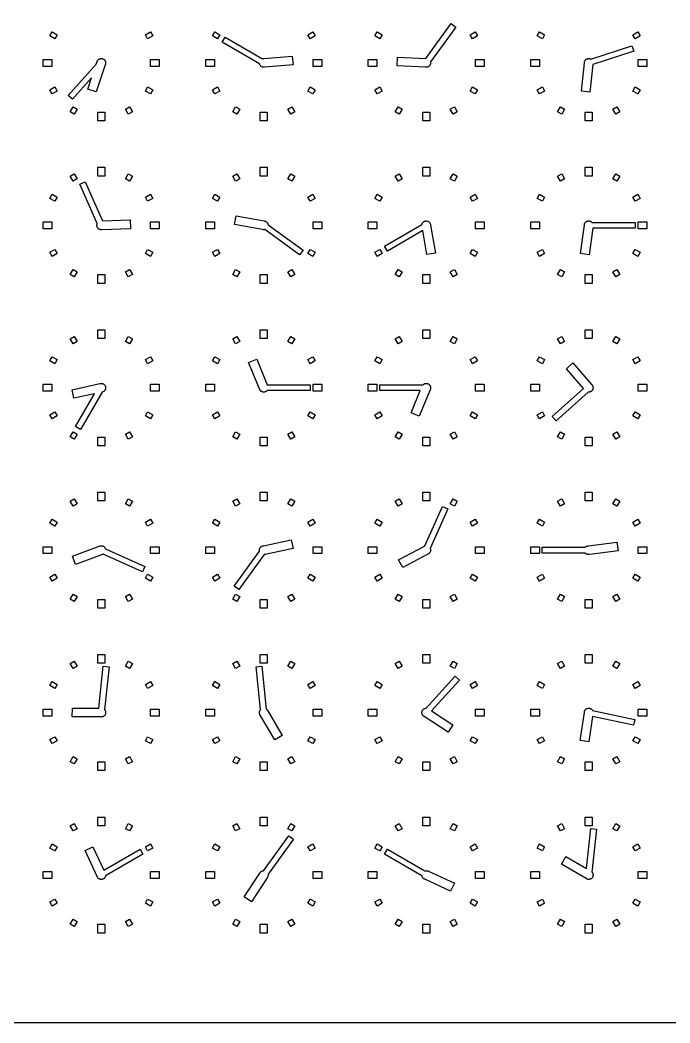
# Model space of a CAD drawing. Header units: millimetres. Extents: x -8 to 856, y -8 to 688.
# Drawn here: x 536 to 648, y -7.5 to 165.4 of the extents above; entities that cross this region are included whole.
import ezdxf

# ---------------------------------------------------------------- set-up
doc = ezdxf.new("R2010")
doc.units = ezdxf.units.MM

msp = doc.modelspace()

# ---------------------------------------------------------------- linework, layer by layer
for points in [[(-7.5, -7.5), (-7.5, 687.5), (855.5, 687.5), (855.5, -7.5)], [(606.7, 157.71), (606.67, 157.64), (606.63, 157.58), (606.58, 157.52), (606.53, 157.47), (606.48, 157.42), (606.42, 157.37), (606.36, 157.33), (606.29, 157.3), (606.22, 157.28), (606.15, 157.26), (606.07, 157.25), (606, 157.25), (605.93, 157.25), (605.88, 157.26), (600.97, 157.51), (601.05, 159.01), (605.93, 158.75), (610.3, 164.77), (611.11, 164.18), (606.74, 158.16), (606.74, 158.15), (606.75, 158.07), (606.75, 158), (606.75, 157.93), (606.74, 157.85), (606.72, 157.78), (606.7, 157.71)], [(542.41, 162.85), (542.01, 162.15), (541.14, 162.65), (541.54, 163.35), (542.41, 162.85)], [(557.99, 162.15), (557.59, 162.85), (558.46, 163.35), (558.86, 162.65), (557.99, 162.15)], [(570.41, 162.85), (570.01, 162.15), (569.14, 162.65), (569.54, 163.35), (570.41, 162.85)], [(585.99, 162.15), (585.59, 162.85), (586.46, 163.35), (586.86, 162.65), (585.99, 162.15)], [(598.41, 162.85), (598.01, 162.15), (597.14, 162.65), (597.54, 163.35), (598.41, 162.85)], [(613.99, 162.15), (613.59, 162.85), (614.46, 163.35), (614.86, 162.65), (613.99, 162.15)], [(626.41, 162.85), (626.01, 162.15), (625.14, 162.65), (625.54, 163.35), (626.41, 162.85)], [(641.99, 162.15), (641.59, 162.85), (642.46, 163.35), (642.86, 162.65), (641.99, 162.15)], [(578.15, 157.26), (578.07, 157.25), (578, 157.25), (577.93, 157.25), (577.85, 157.26), (577.78, 157.28), (577.71, 157.3), (577.64, 157.33), (577.58, 157.37), (577.52, 157.42), (577.47, 157.47), (577.42, 157.52), (577.37, 157.58), (577.33, 157.64), (577.3, 157.71), (577.28, 157.78), (577.26, 157.85), (570.82, 161.57), (571.32, 162.43), (577.76, 158.72), (577.78, 158.72), (577.85, 158.74), (577.93, 158.75), (578, 158.75), (578.02, 158.75), (582.92, 159.18), (583.05, 157.69), (578.15, 157.26), (578.15, 157.26)], [(633.25, 157.99), (633.25, 158), (633.25, 158.07), (633.26, 158.15), (633.28, 158.22), (633.3, 158.29), (633.33, 158.36), (633.37, 158.42), (633.42, 158.48), (633.47, 158.53), (633.52, 158.58), (633.58, 158.63), (633.64, 158.67), (633.71, 158.7), (633.78, 158.72), (633.85, 158.74), (633.93, 158.75), (634, 158.75), (634.07, 158.75), (634.15, 158.74), (634.22, 158.72), (634.29, 158.7), (634.36, 158.67), (634.38, 158.65), (641.45, 160.95), (641.76, 160), (634.72, 157.71), (634.22, 152.95), (632.73, 153.11), (633.25, 157.99)], [(541.5, 158.6), (541.5, 157.4), (540, 157.4), (540, 158.6), (541.5, 158.6)], [(549.14, 157.79), (549.26, 158.16), (549.28, 158.22), (549.3, 158.29), (549.33, 158.36), (549.37, 158.42), (549.42, 158.48), (549.47, 158.53), (549.52, 158.58), (549.58, 158.63), (549.64, 158.67), (549.71, 158.7), (549.78, 158.72), (549.85, 158.74), (549.93, 158.75), (550, 158.75), (550.07, 158.75), (550.15, 158.74), (550.22, 158.72), (550.29, 158.7), (550.36, 158.67), (550.42, 158.63), (550.48, 158.58), (550.53, 158.53), (550.58, 158.48), (550.63, 158.42), (550.67, 158.36), (550.7, 158.29), (550.72, 158.22), (550.74, 158.15), (550.75, 158.07), (550.75, 158), (550.75, 157.93), (550.74, 157.85), (550.72, 157.78), (550.7, 157.71), (550.69, 157.69), (549.12, 153.02), (547.7, 153.5), (548.34, 155.41), (545.02, 151.72), (544.28, 152.39), (549.14, 157.79)], [(558.5, 157.4), (558.5, 158.6), (560, 158.6), (560, 157.4), (558.5, 157.4)], [(569.5, 158.6), (569.5, 157.4), (568, 157.4), (568, 158.6), (569.5, 158.6)], [(586.5, 157.4), (586.5, 158.6), (588, 158.6), (588, 157.4), (586.5, 157.4)], [(597.5, 158.6), (597.5, 157.4), (596, 157.4), (596, 158.6), (597.5, 158.6)], [(614.5, 157.4), (614.5, 158.6), (616, 158.6), (616, 157.4), (614.5, 157.4)], [(625.5, 158.6), (625.5, 157.4), (624, 157.4), (624, 158.6), (625.5, 158.6)], [(642.5, 157.4), (642.5, 158.6), (644, 158.6), (644, 157.4), (642.5, 157.4)], [(542.01, 153.85), (542.41, 153.15), (541.54, 152.65), (541.14, 153.35), (542.01, 153.85)], [(557.59, 153.15), (557.99, 153.85), (558.86, 153.35), (558.46, 152.65), (557.59, 153.15)], [(570.01, 153.85), (570.41, 153.15), (569.54, 152.65), (569.14, 153.35), (570.01, 153.85)], [(585.59, 153.15), (585.99, 153.85), (586.86, 153.35), (586.46, 152.65), (585.59, 153.15)], [(598.01, 153.85), (598.41, 153.15), (597.54, 152.65), (597.14, 153.35), (598.01, 153.85)], [(613.59, 153.15), (613.99, 153.85), (614.86, 153.35), (614.46, 152.65), (613.59, 153.15)], [(626.01, 153.85), (626.41, 153.15), (625.54, 152.65), (625.14, 153.35), (626.01, 153.85)], [(641.59, 153.15), (641.99, 153.85), (642.86, 153.35), (642.46, 152.65), (641.59, 153.15)], [(544.65, 149.54), (545.15, 150.41), (545.85, 150.01), (545.35, 149.14), (544.65, 149.54)], [(549.4, 149.5), (550.6, 149.5), (550.6, 148), (549.4, 148), (549.4, 149.5)], [(554.15, 150.01), (554.85, 150.41), (555.35, 149.54), (554.65, 149.14), (554.15, 150.01)], [(572.65, 149.54), (573.15, 150.41), (573.85, 150.01), (573.35, 149.14), (572.65, 149.54)], [(577.4, 149.5), (578.6, 149.5), (578.6, 148), (577.4, 148), (577.4, 149.5)], [(582.15, 150.01), (582.85, 150.41), (583.35, 149.54), (582.65, 149.14), (582.15, 150.01)], [(600.65, 149.54), (601.15, 150.41), (601.85, 150.01), (601.35, 149.14), (600.65, 149.54)], [(605.4, 149.5), (606.6, 149.5), (606.6, 148), (605.4, 148), (605.4, 149.5)], [(610.15, 150.01), (610.85, 150.41), (611.35, 149.54), (610.65, 149.14), (610.15, 150.01)], [(628.65, 149.54), (629.15, 150.41), (629.85, 150.01), (629.35, 149.14), (628.65, 149.54)], [(633.4, 149.5), (634.6, 149.5), (634.6, 148), (633.4, 148), (633.4, 149.5)], [(638.15, 150.01), (638.85, 150.41), (639.35, 149.54), (638.65, 149.14), (638.15, 150.01)], [(545.85, 137.99), (545.15, 137.59), (544.65, 138.46), (545.35, 138.86), (545.85, 137.99)], [(550.6, 138.5), (549.4, 138.5), (549.4, 140), (550.6, 140), (550.6, 138.5)], [(554.85, 137.59), (554.15, 137.99), (554.65, 138.86), (555.35, 138.46), (554.85, 137.59)], [(573.85, 137.99), (573.15, 137.59), (572.65, 138.46), (573.35, 138.86), (573.85, 137.99)], [(578.6, 138.5), (577.4, 138.5), (577.4, 140), (578.6, 140), (578.6, 138.5)], [(582.85, 137.59), (582.15, 137.99), (582.65, 138.86), (583.35, 138.46), (582.85, 137.59)], [(601.85, 137.99), (601.15, 137.59), (600.65, 138.46), (601.35, 138.86), (601.85, 137.99)], [(606.6, 138.5), (605.4, 138.5), (605.4, 140), (606.6, 140), (606.6, 138.5)], [(610.85, 137.59), (610.15, 137.99), (610.65, 138.86), (611.35, 138.46), (610.85, 137.59)], [(629.85, 137.99), (629.15, 137.59), (628.65, 138.46), (629.35, 138.86), (629.85, 137.99)], [(634.6, 138.5), (633.4, 138.5), (633.4, 140), (634.6, 140), (634.6, 138.5)], [(638.85, 137.59), (638.15, 137.99), (638.65, 138.86), (639.35, 138.46), (638.85, 137.59)], [(550.07, 129.25), (550, 129.25), (549.93, 129.25), (549.85, 129.26), (549.78, 129.28), (549.71, 129.3), (549.64, 129.33), (549.58, 129.37), (549.52, 129.42), (549.47, 129.47), (549.42, 129.52), (549.37, 129.58), (549.33, 129.64), (549.3, 129.71), (549.28, 129.78), (549.26, 129.85), (549.25, 129.93), (549.25, 130), (549.25, 130.07), (549.26, 130.15), (549.28, 130.22), (549.3, 130.29), (549.31, 130.31), (546.29, 137.1), (547.2, 137.51), (550.21, 130.76), (554.97, 130.92), (555.02, 129.42), (550.1, 129.25), (550.07, 129.25)], [(542.41, 134.85), (542.01, 134.15), (541.14, 134.65), (541.54, 135.35), (542.41, 134.85)], [(557.99, 134.15), (557.59, 134.85), (558.46, 135.35), (558.86, 134.65), (557.99, 134.15)], [(570.41, 134.85), (570.01, 134.15), (569.14, 134.65), (569.54, 135.35), (570.41, 134.85)], [(585.99, 134.15), (585.59, 134.85), (586.46, 135.35), (586.86, 134.65), (585.99, 134.15)], [(598.41, 134.85), (598.01, 134.15), (597.14, 134.65), (597.54, 135.35), (598.41, 134.85)], [(613.99, 134.15), (613.59, 134.85), (614.46, 135.35), (614.86, 134.65), (613.99, 134.15)], [(626.41, 134.85), (626.01, 134.15), (625.14, 134.65), (625.54, 135.35), (626.41, 134.85)], [(641.99, 134.15), (641.59, 134.85), (642.46, 135.35), (642.86, 134.65), (641.99, 134.15)], [(578.15, 129.26), (578.07, 129.25), (578, 129.25), (577.93, 129.25), (577.85, 129.26), (577.78, 129.28), (577.78, 129.28), (572.95, 130.17), (573.22, 131.65), (578.06, 130.75), (578.07, 130.75), (578.15, 130.74), (578.22, 130.72), (578.29, 130.7), (578.36, 130.67), (578.42, 130.63), (578.48, 130.58), (578.53, 130.53), (578.58, 130.48), (578.63, 130.42), (578.67, 130.36), (578.7, 130.29), (578.72, 130.22), (578.74, 130.15), (578.75, 130.07), (578.75, 130.07), (584.77, 125.7), (584.18, 124.89), (578.16, 129.26), (578.15, 129.26)], [(541.5, 130.6), (541.5, 129.4), (540, 129.4), (540, 130.6), (541.5, 130.6)], [(558.5, 129.4), (558.5, 130.6), (560, 130.6), (560, 129.4), (558.5, 129.4)], [(569.5, 130.6), (569.5, 129.4), (568, 129.4), (568, 130.6), (569.5, 130.6)], [(586.5, 129.4), (586.5, 130.6), (588, 130.6), (588, 129.4), (586.5, 129.4)], [(597.5, 130.6), (597.5, 129.4), (596, 129.4), (596, 130.6), (597.5, 130.6)], [(605.26, 130.15), (605.28, 130.22), (605.3, 130.29), (605.33, 130.36), (605.37, 130.42), (605.42, 130.48), (605.47, 130.53), (605.52, 130.58), (605.58, 130.63), (605.64, 130.67), (605.71, 130.7), (605.78, 130.72), (605.85, 130.74), (605.93, 130.75), (606, 130.75), (606.07, 130.75), (606.15, 130.74), (606.22, 130.72), (606.29, 130.7), (606.36, 130.67), (606.42, 130.63), (606.48, 130.58), (606.53, 130.53), (606.58, 130.48), (606.63, 130.42), (606.67, 130.36), (606.7, 130.29), (606.72, 130.22), (606.74, 130.15), (606.75, 130.07), (606.75, 130.05), (607.61, 125.21), (606.13, 124.95), (605.4, 129.08), (599.32, 125.57), (598.82, 126.43), (605.26, 130.15)], [(614.5, 129.4), (614.5, 130.6), (616, 130.6), (616, 129.4), (614.5, 129.4)], [(625.5, 130.6), (625.5, 129.4), (624, 129.4), (624, 130.6), (625.5, 130.6)], [(633.25, 130.02), (633.25, 130.07), (633.26, 130.15), (633.28, 130.22), (633.3, 130.29), (633.33, 130.36), (633.37, 130.42), (633.42, 130.48), (633.47, 130.53), (633.52, 130.58), (633.58, 130.63), (633.64, 130.67), (633.71, 130.7), (633.78, 130.72), (633.85, 130.74), (633.93, 130.75), (634, 130.75), (634.07, 130.75), (634.15, 130.74), (634.22, 130.72), (634.29, 130.7), (634.36, 130.67), (634.42, 130.63), (634.48, 130.58), (634.53, 130.53), (634.56, 130.5), (642, 130.5), (642, 129.5), (634.69, 129.5), (634.09, 124.94), (632.6, 125.14), (633.25, 130.02)], [(642.5, 129.4), (642.5, 130.6), (644, 130.6), (644, 129.4), (642.5, 129.4)], [(542.01, 125.85), (542.41, 125.15), (541.54, 124.65), (541.14, 125.35), (542.01, 125.85)], [(557.59, 125.15), (557.99, 125.85), (558.86, 125.35), (558.46, 124.65), (557.59, 125.15)], [(570.01, 125.85), (570.41, 125.15), (569.54, 124.65), (569.14, 125.35), (570.01, 125.85)], [(585.59, 125.15), (585.99, 125.85), (586.86, 125.35), (586.46, 124.65), (585.59, 125.15)], [(598.01, 125.85), (598.41, 125.15), (597.54, 124.65), (597.14, 125.35), (598.01, 125.85)], [(613.59, 125.15), (613.99, 125.85), (614.86, 125.35), (614.46, 124.65), (613.59, 125.15)], [(626.01, 125.85), (626.41, 125.15), (625.54, 124.65), (625.14, 125.35), (626.01, 125.85)], [(641.59, 125.15), (641.99, 125.85), (642.86, 125.35), (642.46, 124.65), (641.59, 125.15)], [(544.65, 121.54), (545.15, 122.41), (545.85, 122.01), (545.35, 121.14), (544.65, 121.54)], [(549.4, 121.5), (550.6, 121.5), (550.6, 120), (549.4, 120), (549.4, 121.5)], [(554.15, 122.01), (554.85, 122.41), (555.35, 121.54), (554.65, 121.14), (554.15, 122.01)], [(572.65, 121.54), (573.15, 122.41), (573.85, 122.01), (573.35, 121.14), (572.65, 121.54)], [(577.4, 121.5), (578.6, 121.5), (578.6, 120), (577.4, 120), (577.4, 121.5)], [(582.15, 122.01), (582.85, 122.41), (583.35, 121.54), (582.65, 121.14), (582.15, 122.01)], [(600.65, 121.54), (601.15, 122.41), (601.85, 122.01), (601.35, 121.14), (600.65, 121.54)], [(605.4, 121.5), (606.6, 121.5), (606.6, 120), (605.4, 120), (605.4, 121.5)], [(610.15, 122.01), (610.85, 122.41), (611.35, 121.54), (610.65, 121.14), (610.15, 122.01)], [(628.65, 121.54), (629.15, 122.41), (629.85, 122.01), (629.35, 121.14), (628.65, 121.54)], [(633.4, 121.5), (634.6, 121.5), (634.6, 120), (633.4, 120), (633.4, 121.5)], [(638.15, 122.01), (638.85, 122.41), (639.35, 121.54), (638.65, 121.14), (638.15, 122.01)], [(545.85, 109.99), (545.15, 109.59), (544.65, 110.46), (545.35, 110.86), (545.85, 109.99)], [(550.6, 110.5), (549.4, 110.5), (549.4, 112), (550.6, 112), (550.6, 110.5)], [(554.85, 109.59), (554.15, 109.99), (554.65, 110.86), (555.35, 110.46), (554.85, 109.59)], [(573.85, 109.99), (573.15, 109.59), (572.65, 110.46), (573.35, 110.86), (573.85, 109.99)], [(578.6, 110.5), (577.4, 110.5), (577.4, 112), (578.6, 112), (578.6, 110.5)], [(582.85, 109.59), (582.15, 109.99), (582.65, 110.86), (583.35, 110.46), (582.85, 109.59)], [(601.85, 109.99), (601.15, 109.59), (600.65, 110.46), (601.35, 110.86), (601.85, 109.99)], [(606.6, 110.5), (605.4, 110.5), (605.4, 112), (606.6, 112), (606.6, 110.5)], [(610.85, 109.59), (610.15, 109.99), (610.65, 110.86), (611.35, 110.46), (610.85, 109.59)], [(629.85, 109.99), (629.15, 109.59), (628.65, 110.46), (629.35, 110.86), (629.85, 109.99)], [(634.6, 110.5), (633.4, 110.5), (633.4, 112), (634.6, 112), (634.6, 110.5)], [(638.85, 109.59), (638.15, 109.99), (638.65, 110.86), (639.35, 110.46), (638.85, 109.59)], [(542.41, 106.85), (542.01, 106.15), (541.14, 106.65), (541.54, 107.35), (542.41, 106.85)], [(557.99, 106.15), (557.59, 106.85), (558.46, 107.35), (558.86, 106.65), (557.99, 106.15)], [(570.41, 106.85), (570.01, 106.15), (569.14, 106.65), (569.54, 107.35), (570.41, 106.85)], [(585.99, 106.15), (585.59, 106.85), (586.46, 107.35), (586.86, 106.65), (585.99, 106.15)], [(598.41, 106.85), (598.01, 106.15), (597.14, 106.65), (597.54, 107.35), (598.41, 106.85)], [(613.99, 106.15), (613.59, 106.85), (614.46, 107.35), (614.86, 106.65), (613.99, 106.15)], [(626.41, 106.85), (626.01, 106.15), (625.14, 106.65), (625.54, 107.35), (626.41, 106.85)], [(641.99, 106.15), (641.59, 106.85), (642.46, 107.35), (642.86, 106.65), (641.99, 106.15)], [(578.53, 101.47), (578.48, 101.42), (578.42, 101.37), (578.36, 101.33), (578.29, 101.3), (578.22, 101.28), (578.15, 101.26), (578.07, 101.25), (578, 101.25), (577.93, 101.25), (577.85, 101.26), (577.78, 101.28), (577.71, 101.3), (577.64, 101.33), (577.58, 101.37), (577.52, 101.42), (577.47, 101.47), (577.42, 101.52), (577.37, 101.58), (577.33, 101.64), (577.3, 101.71), (577.28, 101.78), (577.28, 101.79), (575.39, 106.33), (576.78, 106.91), (578.6, 102.5), (586, 102.5), (586, 101.5), (578.56, 101.5), (578.53, 101.47)], [(633.11, 101.88), (630.15, 105.28), (631.29, 106.27), (634.51, 102.55), (634.53, 102.53), (634.58, 102.48), (634.63, 102.42), (634.67, 102.36), (634.7, 102.29), (634.72, 102.22), (634.74, 102.15), (634.75, 102.07), (634.75, 102), (634.75, 101.93), (634.74, 101.85), (634.72, 101.78), (634.7, 101.71), (634.67, 101.64), (634.63, 101.58), (634.58, 101.52), (634.53, 101.47), (634.48, 101.42), (634.42, 101.37), (634.36, 101.33), (634.29, 101.3), (634.22, 101.28), (634.15, 101.26), (634.07, 101.25), (634, 101.25), (633.93, 101.25), (633.91, 101.25), (628.39, 96.28), (627.72, 97.02), (633.11, 101.88)], [(541.5, 102.6), (541.5, 101.4), (540, 101.4), (540, 102.6), (541.5, 102.6)], [(548.83, 100.97), (545.28, 100.19), (544.96, 101.65), (549.76, 102.71), (549.78, 102.72), (549.85, 102.74), (549.93, 102.75), (550, 102.75), (550.07, 102.75), (550.15, 102.74), (550.22, 102.72), (550.29, 102.7), (550.36, 102.67), (550.42, 102.63), (550.48, 102.58), (550.53, 102.53), (550.58, 102.48), (550.63, 102.42), (550.67, 102.36), (550.7, 102.29), (550.72, 102.22), (550.74, 102.15), (550.75, 102.07), (550.75, 102), (550.75, 101.93), (550.74, 101.85), (550.72, 101.78), (550.7, 101.71), (550.67, 101.64), (550.63, 101.58), (550.58, 101.52), (550.53, 101.47), (550.48, 101.42), (550.42, 101.37), (550.36, 101.33), (550.29, 101.3), (550.22, 101.28), (550.15, 101.26), (546.43, 94.82), (545.57, 95.32), (548.83, 100.97)], [(558.5, 101.4), (558.5, 102.6), (560, 102.6), (560, 101.4), (558.5, 101.4)], [(569.5, 102.6), (569.5, 101.4), (568, 101.4), (568, 102.6), (569.5, 102.6)], [(586.5, 101.4), (586.5, 102.6), (588, 102.6), (588, 101.4), (586.5, 101.4)], [(597.5, 102.6), (597.5, 101.4), (596, 101.4), (596, 102.6), (597.5, 102.6)], [(604.98, 101.5), (598, 101.5), (598, 102.5), (605.44, 102.5), (605.47, 102.53), (605.52, 102.58), (605.58, 102.63), (605.64, 102.67), (605.71, 102.7), (605.78, 102.72), (605.85, 102.74), (605.93, 102.75), (606, 102.75), (606.07, 102.75), (606.15, 102.74), (606.22, 102.72), (606.29, 102.7), (606.36, 102.67), (606.42, 102.63), (606.48, 102.58), (606.53, 102.53), (606.58, 102.48), (606.63, 102.42), (606.67, 102.36), (606.7, 102.29), (606.72, 102.22), (606.74, 102.15), (606.75, 102.07), (606.75, 102), (606.75, 101.93), (606.74, 101.85), (606.72, 101.78), (606.7, 101.71), (606.67, 101.64), (606.66, 101.64), (604.78, 97.09), (603.39, 97.67), (604.98, 101.5)], [(614.5, 101.4), (614.5, 102.6), (616, 102.6), (616, 101.4), (614.5, 101.4)], [(625.5, 102.6), (625.5, 101.4), (624, 101.4), (624, 102.6), (625.5, 102.6)], [(642.5, 101.4), (642.5, 102.6), (644, 102.6), (644, 101.4), (642.5, 101.4)], [(542.01, 97.85), (542.41, 97.15), (541.54, 96.65), (541.14, 97.35), (542.01, 97.85)], [(557.59, 97.15), (557.99, 97.85), (558.86, 97.35), (558.46, 96.65), (557.59, 97.15)], [(570.01, 97.85), (570.41, 97.15), (569.54, 96.65), (569.14, 97.35), (570.01, 97.85)], [(585.59, 97.15), (585.99, 97.85), (586.86, 97.35), (586.46, 96.65), (585.59, 97.15)], [(598.01, 97.85), (598.41, 97.15), (597.54, 96.65), (597.14, 97.35), (598.01, 97.85)], [(613.59, 97.15), (613.99, 97.85), (614.86, 97.35), (614.46, 96.65), (613.59, 97.15)], [(626.01, 97.85), (626.41, 97.15), (625.54, 96.65), (625.14, 97.35), (626.01, 97.85)], [(641.59, 97.15), (641.99, 97.85), (642.86, 97.35), (642.46, 96.65), (641.59, 97.15)], [(544.65, 93.54), (545.15, 94.41), (545.85, 94.01), (545.35, 93.14), (544.65, 93.54)], [(549.4, 93.5), (550.6, 93.5), (550.6, 92), (549.4, 92), (549.4, 93.5)], [(554.15, 94.01), (554.85, 94.41), (555.35, 93.54), (554.65, 93.14), (554.15, 94.01)], [(572.65, 93.54), (573.15, 94.41), (573.85, 94.01), (573.35, 93.14), (572.65, 93.54)], [(577.4, 93.5), (578.6, 93.5), (578.6, 92), (577.4, 92), (577.4, 93.5)], [(582.15, 94.01), (582.85, 94.41), (583.35, 93.54), (582.65, 93.14), (582.15, 94.01)], [(600.65, 93.54), (601.15, 94.41), (601.85, 94.01), (601.35, 93.14), (600.65, 93.54)], [(605.4, 93.5), (606.6, 93.5), (606.6, 92), (605.4, 92), (605.4, 93.5)], [(610.15, 94.01), (610.85, 94.41), (611.35, 93.54), (610.65, 93.14), (610.15, 94.01)], [(628.65, 93.54), (629.15, 94.41), (629.85, 94.01), (629.35, 93.14), (628.65, 93.54)], [(633.4, 93.5), (634.6, 93.5), (634.6, 92), (633.4, 92), (633.4, 93.5)], [(638.15, 94.01), (638.85, 94.41), (639.35, 93.54), (638.65, 93.14), (638.15, 94.01)], [(550.6, 82.5), (549.4, 82.5), (549.4, 84), (550.6, 84), (550.6, 82.5)], [(578.6, 82.5), (577.4, 82.5), (577.4, 84), (578.6, 84), (578.6, 82.5)], [(606.6, 82.5), (605.4, 82.5), (605.4, 84), (606.6, 84), (606.6, 82.5)], [(634.6, 82.5), (633.4, 82.5), (633.4, 84), (634.6, 84), (634.6, 82.5)], [(545.85, 81.99), (545.15, 81.59), (544.65, 82.46), (545.35, 82.86), (545.85, 81.99)], [(554.85, 81.59), (554.15, 81.99), (554.65, 82.86), (555.35, 82.46), (554.85, 81.59)], [(573.85, 81.99), (573.15, 81.59), (572.65, 82.46), (573.35, 82.86), (573.85, 81.99)], [(582.85, 81.59), (582.15, 81.99), (582.65, 82.86), (583.35, 82.46), (582.85, 81.59)], [(601.85, 81.99), (601.15, 81.59), (600.65, 82.46), (601.35, 82.86), (601.85, 81.99)], [(605.57, 74.62), (605.58, 74.63), (605.64, 74.67), (605.71, 74.7), (605.77, 74.72), (608.8, 81.51), (609.71, 81.1), (606.69, 74.31), (606.7, 74.29), (606.72, 74.22), (606.74, 74.15), (606.75, 74.07), (606.75, 74), (606.75, 73.93), (606.74, 73.85), (606.72, 73.78), (606.7, 73.71), (606.67, 73.64), (606.63, 73.58), (606.58, 73.52), (606.53, 73.47), (606.48, 73.42), (606.42, 73.37), (606.36, 73.33), (606.29, 73.3), (606.28, 73.3), (601.94, 70.99), (601.23, 72.31), (605.57, 74.62)], [(610.85, 81.59), (610.15, 81.99), (610.65, 82.86), (611.35, 82.46), (610.85, 81.59)], [(629.85, 81.99), (629.15, 81.59), (628.65, 82.46), (629.35, 82.86), (629.85, 81.99)], [(638.85, 81.59), (638.15, 81.99), (638.65, 82.86), (639.35, 82.46), (638.85, 81.59)], [(542.41, 78.85), (542.01, 78.15), (541.14, 78.65), (541.54, 79.35), (542.41, 78.85)], [(557.99, 78.15), (557.59, 78.85), (558.46, 79.35), (558.86, 78.65), (557.99, 78.15)], [(570.41, 78.85), (570.01, 78.15), (569.14, 78.65), (569.54, 79.35), (570.41, 78.85)], [(585.99, 78.15), (585.59, 78.85), (586.46, 79.35), (586.86, 78.65), (585.99, 78.15)], [(598.41, 78.85), (598.01, 78.15), (597.14, 78.65), (597.54, 79.35), (598.41, 78.85)], [(613.99, 78.15), (613.59, 78.85), (614.46, 79.35), (614.86, 78.65), (613.99, 78.15)], [(626.41, 78.85), (626.01, 78.15), (625.14, 78.65), (625.54, 79.35), (626.41, 78.85)], [(641.99, 78.15), (641.59, 78.85), (642.46, 79.35), (642.86, 78.65), (641.99, 78.15)], [(541.5, 74.6), (541.5, 73.4), (540, 73.4), (540, 74.6), (541.5, 74.6)], [(549.66, 74.67), (549.71, 74.7), (549.78, 74.72), (549.85, 74.74), (549.93, 74.75), (550, 74.75), (550.07, 74.75), (550.15, 74.74), (550.22, 74.72), (550.29, 74.7), (550.36, 74.67), (550.42, 74.63), (550.48, 74.58), (550.53, 74.53), (550.58, 74.48), (550.63, 74.42), (550.67, 74.36), (550.7, 74.29), (550.72, 74.23), (557.51, 71.2), (557.1, 70.29), (550.31, 73.31), (550.29, 73.3), (550.22, 73.28), (550.19, 73.27), (545.58, 71.55), (545.05, 72.95), (549.66, 74.67)], [(558.5, 73.4), (558.5, 74.6), (560, 74.6), (560, 73.4), (558.5, 73.4)], [(569.5, 74.6), (569.5, 73.4), (568, 73.4), (568, 74.6), (569.5, 74.6)], [(577.26, 73.84), (577.26, 73.85), (577.25, 73.93), (577.25, 74), (577.25, 74.07), (577.26, 74.15), (577.28, 74.22), (577.3, 74.29), (577.33, 74.36), (577.37, 74.42), (577.42, 74.48), (577.47, 74.53), (577.52, 74.58), (577.58, 74.63), (577.64, 74.67), (577.71, 74.7), (577.78, 74.72), (577.85, 74.74), (577.93, 74.75), (577.93, 74.75), (582.73, 75.77), (583.05, 74.31), (578.24, 73.28), (578.22, 73.28), (578.15, 73.26), (578.07, 73.25), (578.07, 73.25), (573.7, 67.23), (572.89, 67.82), (577.26, 73.84)], [(586.5, 73.4), (586.5, 74.6), (588, 74.6), (588, 73.4), (586.5, 73.4)], [(597.5, 74.6), (597.5, 73.4), (596, 73.4), (596, 74.6), (597.5, 74.6)], [(614.5, 73.4), (614.5, 74.6), (616, 74.6), (616, 73.4), (614.5, 73.4)], [(625.5, 74.6), (625.5, 73.4), (624, 73.4), (624, 74.6), (625.5, 74.6)], [(633.47, 74.53), (633.52, 74.58), (633.58, 74.63), (633.64, 74.67), (633.71, 74.7), (633.78, 74.72), (633.85, 74.74), (633.93, 74.75), (633.98, 74.75), (638.86, 75.4), (639.06, 73.91), (634.18, 73.27), (634.15, 73.26), (634.07, 73.25), (634, 73.25), (633.93, 73.25), (633.85, 73.26), (633.78, 73.28), (633.71, 73.3), (633.64, 73.33), (633.58, 73.37), (633.52, 73.42), (633.47, 73.47), (633.44, 73.5), (626, 73.5), (626, 74.5), (633.44, 74.5), (633.47, 74.53)], [(642.5, 73.4), (642.5, 74.6), (644, 74.6), (644, 73.4), (642.5, 73.4)], [(542.01, 69.85), (542.41, 69.15), (541.54, 68.65), (541.14, 69.35), (542.01, 69.85)], [(557.59, 69.15), (557.99, 69.85), (558.86, 69.35), (558.46, 68.65), (557.59, 69.15)], [(570.01, 69.85), (570.41, 69.15), (569.54, 68.65), (569.14, 69.35), (570.01, 69.85)], [(585.59, 69.15), (585.99, 69.85), (586.86, 69.35), (586.46, 68.65), (585.59, 69.15)], [(598.01, 69.85), (598.41, 69.15), (597.54, 68.65), (597.14, 69.35), (598.01, 69.85)], [(613.59, 69.15), (613.99, 69.85), (614.86, 69.35), (614.46, 68.65), (613.59, 69.15)], [(626.01, 69.85), (626.41, 69.15), (625.54, 68.65), (625.14, 69.35), (626.01, 69.85)], [(641.59, 69.15), (641.99, 69.85), (642.86, 69.35), (642.46, 68.65), (641.59, 69.15)], [(544.65, 65.54), (545.15, 66.41), (545.85, 66.01), (545.35, 65.14), (544.65, 65.54)], [(554.15, 66.01), (554.85, 66.41), (555.35, 65.54), (554.65, 65.14), (554.15, 66.01)], [(572.65, 65.54), (573.15, 66.41), (573.85, 66.01), (573.35, 65.14), (572.65, 65.54)], [(582.15, 66.01), (582.85, 66.41), (583.35, 65.54), (582.65, 65.14), (582.15, 66.01)], [(600.65, 65.54), (601.15, 66.41), (601.85, 66.01), (601.35, 65.14), (600.65, 65.54)], [(610.15, 66.01), (610.85, 66.41), (611.35, 65.54), (610.65, 65.14), (610.15, 66.01)], [(628.65, 65.54), (629.15, 66.41), (629.85, 66.01), (629.35, 65.14), (628.65, 65.54)], [(638.15, 66.01), (638.85, 66.41), (639.35, 65.54), (638.65, 65.14), (638.15, 66.01)], [(549.4, 65.5), (550.6, 65.5), (550.6, 64), (549.4, 64), (549.4, 65.5)], [(577.4, 65.5), (578.6, 65.5), (578.6, 64), (577.4, 64), (577.4, 65.5)], [(605.4, 65.5), (606.6, 65.5), (606.6, 64), (605.4, 64), (605.4, 65.5)], [(633.4, 65.5), (634.6, 65.5), (634.6, 64), (633.4, 64), (633.4, 65.5)], [(550.6, 54.5), (549.4, 54.5), (549.4, 56), (550.6, 56), (550.6, 54.5)], [(578.6, 54.5), (577.4, 54.5), (577.4, 56), (578.6, 56), (578.6, 54.5)], [(606.6, 54.5), (605.4, 54.5), (605.4, 56), (606.6, 56), (606.6, 54.5)], [(634.6, 54.5), (633.4, 54.5), (633.4, 56), (634.6, 56), (634.6, 54.5)], [(545.85, 53.99), (545.15, 53.59), (544.65, 54.46), (545.35, 54.86), (545.85, 53.99)], [(550.7, 45.71), (550.67, 45.64), (550.63, 45.58), (550.58, 45.52), (550.53, 45.47), (550.48, 45.42), (550.42, 45.37), (550.36, 45.33), (550.29, 45.3), (550.22, 45.28), (550.15, 45.26), (550.07, 45.25), (550, 45.24), (549.93, 45.25), (549.91, 45.25), (544.99, 45.29), (545.01, 46.79), (549.58, 46.75), (550.34, 54.01), (551.33, 53.9), (550.56, 46.51), (550.58, 46.48), (550.63, 46.42), (550.67, 46.36), (550.7, 46.29), (550.72, 46.22), (550.74, 46.15), (550.75, 46.07), (550.75, 46), (550.75, 45.93), (550.74, 45.85), (550.72, 45.78), (550.7, 45.71)], [(554.85, 53.59), (554.15, 53.99), (554.65, 54.86), (555.35, 54.46), (554.85, 53.59)], [(573.85, 53.99), (573.15, 53.59), (572.65, 54.46), (573.35, 54.86), (573.85, 53.99)], [(577.37, 45.58), (577.33, 45.64), (577.3, 45.71), (577.28, 45.78), (577.26, 45.85), (577.25, 45.93), (577.25, 46), (577.25, 46.07), (577.26, 46.15), (577.28, 46.22), (577.3, 46.29), (577.33, 46.36), (577.37, 46.42), (577.42, 46.48), (577.44, 46.51), (576.67, 53.9), (577.66, 54.01), (578.44, 46.61), (578.48, 46.58), (578.53, 46.53), (578.58, 46.48), (578.63, 46.42), (578.67, 46.36), (578.69, 46.31), (581.18, 42.07), (579.89, 41.31), (577.39, 45.55), (577.37, 45.58)], [(582.85, 53.59), (582.15, 53.99), (582.65, 54.86), (583.35, 54.46), (582.85, 53.59)], [(601.85, 53.99), (601.15, 53.59), (600.65, 54.46), (601.35, 54.86), (601.85, 53.99)], [(610.85, 53.59), (610.15, 53.99), (610.65, 54.86), (611.35, 54.46), (610.85, 53.59)], [(629.85, 53.99), (629.15, 53.59), (628.65, 54.46), (629.35, 54.86), (629.85, 53.99)], [(638.85, 53.59), (638.15, 53.99), (638.65, 54.86), (639.35, 54.46), (638.85, 53.59)], [(605.64, 45.33), (605.58, 45.37), (605.52, 45.42), (605.47, 45.47), (605.42, 45.52), (605.37, 45.58), (605.33, 45.64), (605.3, 45.71), (605.28, 45.78), (605.26, 45.85), (605.25, 45.93), (605.25, 46), (605.25, 46.07), (605.26, 46.15), (605.28, 46.22), (605.3, 46.29), (605.33, 46.36), (605.37, 46.42), (605.42, 46.48), (605.47, 46.53), (605.52, 46.58), (605.58, 46.63), (605.64, 46.67), (605.71, 46.7), (605.78, 46.72), (605.85, 46.74), (605.93, 46.75), (606, 46.76), (606.01, 46.75), (610.98, 52.28), (611.72, 51.61), (606.93, 46.28), (610.58, 43.87), (609.76, 42.61), (605.65, 45.33), (605.64, 45.33)], [(542.41, 50.85), (542.01, 50.15), (541.14, 50.65), (541.54, 51.35), (542.41, 50.85)], [(557.99, 50.15), (557.59, 50.85), (558.46, 51.35), (558.86, 50.65), (557.99, 50.15)], [(570.41, 50.85), (570.01, 50.15), (569.14, 50.65), (569.54, 51.35), (570.41, 50.85)], [(585.99, 50.15), (585.59, 50.85), (586.46, 51.35), (586.86, 50.65), (585.99, 50.15)], [(598.41, 50.85), (598.01, 50.15), (597.14, 50.65), (597.54, 51.35), (598.41, 50.85)], [(613.99, 50.15), (613.59, 50.85), (614.46, 51.35), (614.86, 50.65), (613.99, 50.15)], [(626.41, 50.85), (626.01, 50.15), (625.14, 50.65), (625.54, 51.35), (626.41, 50.85)], [(641.99, 50.15), (641.59, 50.85), (642.46, 51.35), (642.86, 50.65), (641.99, 50.15)], [(633.25, 46.03), (633.25, 46.07), (633.26, 46.15), (633.28, 46.22), (633.3, 46.29), (633.33, 46.36), (633.37, 46.42), (633.42, 46.48), (633.47, 46.53), (633.52, 46.58), (633.58, 46.63), (633.64, 46.67), (633.71, 46.7), (633.78, 46.72), (633.85, 46.74), (633.93, 46.75), (634, 46.76), (634.07, 46.75), (634.15, 46.74), (634.22, 46.72), (634.29, 46.7), (634.36, 46.67), (634.42, 46.63), (634.48, 46.58), (634.53, 46.53), (634.58, 46.48), (634.63, 46.42), (634.66, 46.37), (641.93, 44.83), (641.72, 43.85), (634.66, 45.35), (634, 40.94), (632.52, 41.17), (633.25, 46.03)], [(541.5, 46.6), (541.5, 45.4), (540, 45.4), (540, 46.6), (541.5, 46.6)], [(558.5, 45.4), (558.5, 46.6), (560, 46.6), (560, 45.4), (558.5, 45.4)], [(569.5, 46.6), (569.5, 45.4), (568, 45.4), (568, 46.6), (569.5, 46.6)], [(586.5, 45.4), (586.5, 46.6), (588, 46.6), (588, 45.4), (586.5, 45.4)], [(597.5, 46.6), (597.5, 45.4), (596, 45.4), (596, 46.6), (597.5, 46.6)], [(614.5, 45.4), (614.5, 46.6), (616, 46.6), (616, 45.4), (614.5, 45.4)], [(625.5, 46.6), (625.5, 45.4), (624, 45.4), (624, 46.6), (625.5, 46.6)], [(642.5, 45.4), (642.5, 46.6), (644, 46.6), (644, 45.4), (642.5, 45.4)], [(542.01, 41.85), (542.41, 41.15), (541.54, 40.65), (541.14, 41.35), (542.01, 41.85)], [(557.59, 41.15), (557.99, 41.85), (558.86, 41.35), (558.46, 40.65), (557.59, 41.15)], [(570.01, 41.85), (570.41, 41.15), (569.54, 40.65), (569.14, 41.35), (570.01, 41.85)], [(585.59, 41.15), (585.99, 41.85), (586.86, 41.35), (586.46, 40.65), (585.59, 41.15)], [(598.01, 41.85), (598.41, 41.15), (597.54, 40.65), (597.14, 41.35), (598.01, 41.85)], [(613.59, 41.15), (613.99, 41.85), (614.86, 41.35), (614.46, 40.65), (613.59, 41.15)], [(626.01, 41.85), (626.41, 41.15), (625.54, 40.65), (625.14, 41.35), (626.01, 41.85)], [(641.59, 41.15), (641.99, 41.85), (642.86, 41.35), (642.46, 40.65), (641.59, 41.15)], [(544.65, 37.54), (545.15, 38.41), (545.85, 38.01), (545.35, 37.14), (544.65, 37.54)], [(554.15, 38.01), (554.85, 38.41), (555.35, 37.54), (554.65, 37.14), (554.15, 38.01)], [(572.65, 37.54), (573.15, 38.41), (573.85, 38.01), (573.35, 37.14), (572.65, 37.54)], [(582.15, 38.01), (582.85, 38.41), (583.35, 37.54), (582.65, 37.14), (582.15, 38.01)], [(601.15, 38.41), (601.85, 38.01), (601.35, 37.14), (600.65, 37.54), (601.15, 38.41)], [(610.15, 38.01), (610.85, 38.41), (611.35, 37.54), (610.65, 37.14), (610.15, 38.01)], [(628.65, 37.54), (629.15, 38.41), (629.85, 38.01), (629.35, 37.14), (628.65, 37.54)], [(638.15, 38.01), (638.85, 38.41), (639.35, 37.54), (638.65, 37.14), (638.15, 38.01)], [(549.4, 37.5), (550.6, 37.5), (550.6, 36), (549.4, 36), (549.4, 37.5)], [(577.4, 37.5), (578.6, 37.5), (578.6, 36), (577.4, 36), (577.4, 37.5)], [(605.4, 36), (605.4, 37.5), (606.6, 37.5), (606.6, 36), (605.4, 36)], [(633.4, 37.5), (634.6, 37.5), (634.6, 36), (633.4, 36), (633.4, 37.5)], [(550.6, 26.5), (549.4, 26.5), (549.4, 28), (550.6, 28), (550.6, 26.5)], [(578.6, 26.5), (577.4, 26.5), (577.4, 28), (578.6, 28), (578.6, 26.5)], [(606.6, 26.5), (605.4, 26.5), (605.4, 28), (606.6, 28), (606.6, 26.5)], [(634.6, 26.5), (633.4, 26.5), (633.4, 28), (634.6, 28), (634.6, 26.5)], [(545.85, 25.99), (545.15, 25.59), (544.65, 26.46), (545.35, 26.86), (545.85, 25.99)], [(554.85, 25.59), (554.15, 25.99), (554.65, 26.86), (555.35, 26.46), (554.85, 25.59)], [(573.85, 25.99), (573.15, 25.59), (572.65, 26.46), (573.35, 26.86), (573.85, 25.99)], [(582.85, 25.59), (582.15, 25.99), (582.65, 26.86), (583.35, 26.46), (582.85, 25.59)], [(601.85, 25.99), (601.15, 25.59), (600.65, 26.46), (601.35, 26.86), (601.85, 25.99)], [(610.85, 25.59), (610.15, 25.99), (610.65, 26.86), (611.35, 26.46), (610.85, 25.59)], [(629.85, 25.99), (629.15, 25.59), (628.65, 26.46), (629.35, 26.86), (629.85, 25.99)], [(634.7, 17.71), (634.67, 17.64), (634.63, 17.58), (634.58, 17.52), (634.53, 17.47), (634.48, 17.42), (634.42, 17.37), (634.36, 17.33), (634.29, 17.3), (634.22, 17.28), (634.15, 17.26), (634.07, 17.25), (634, 17.25), (633.93, 17.25), (633.85, 17.26), (633.78, 17.28), (633.71, 17.3), (633.64, 17.33), (633.58, 17.37), (633.55, 17.39), (629.31, 19.89), (630.07, 21.18), (633.61, 19.1), (634.34, 26.01), (635.33, 25.9), (634.56, 18.51), (634.58, 18.48), (634.63, 18.42), (634.67, 18.36), (634.7, 18.29), (634.72, 18.22), (634.74, 18.15), (634.75, 18.07), (634.75, 18), (634.75, 17.93), (634.74, 17.85), (634.72, 17.78), (634.7, 17.71)], [(638.85, 25.59), (638.15, 25.99), (638.65, 26.86), (639.35, 26.46), (638.85, 25.59)], [(577.33, 18.34), (577.33, 18.36), (577.37, 18.42), (577.42, 18.48), (577.47, 18.53), (577.52, 18.58), (577.58, 18.63), (577.64, 18.67), (577.71, 18.7), (577.78, 18.72), (577.85, 18.74), (577.93, 18.75), (577.93, 18.75), (582.3, 24.77), (583.11, 24.18), (578.74, 18.16), (578.74, 18.15), (578.75, 18.07), (578.75, 18), (578.75, 17.93), (578.74, 17.85), (578.72, 17.78), (578.7, 17.71), (578.67, 17.64), (578.63, 17.58), (578.58, 17.52), (578.58, 17.52), (575.91, 13.4), (574.65, 14.22), (577.33, 18.34)], [(542.41, 22.85), (542.01, 22.15), (541.14, 22.65), (541.54, 23.35), (542.41, 22.85)], [(550.7, 17.71), (550.67, 17.64), (550.63, 17.58), (550.58, 17.52), (550.53, 17.47), (550.48, 17.42), (550.42, 17.37), (550.36, 17.33), (550.29, 17.3), (550.22, 17.28), (550.15, 17.26), (550.07, 17.25), (550, 17.25), (549.93, 17.25), (549.85, 17.26), (549.78, 17.28), (549.71, 17.3), (549.64, 17.33), (549.58, 17.37), (549.52, 17.42), (549.47, 17.47), (549.42, 17.52), (549.37, 17.58), (549.33, 17.64), (549.3, 17.71), (549.29, 17.75), (547.21, 22.21), (548.57, 22.85), (550.44, 18.83), (556.68, 22.43), (557.18, 21.57), (550.74, 17.85), (550.72, 17.78), (550.7, 17.71)], [(557.99, 22.15), (557.59, 22.85), (558.46, 23.35), (558.86, 22.65), (557.99, 22.15)], [(570.41, 22.85), (570.01, 22.15), (569.14, 22.65), (569.54, 23.35), (570.41, 22.85)], [(585.99, 22.15), (585.59, 22.85), (586.46, 23.35), (586.86, 22.65), (585.99, 22.15)], [(598.41, 22.85), (598.01, 22.15), (597.14, 22.65), (597.54, 23.35), (598.41, 22.85)], [(613.99, 22.15), (613.59, 22.85), (614.46, 23.35), (614.86, 22.65), (613.99, 22.15)], [(626.41, 22.85), (626.01, 22.15), (625.14, 22.65), (625.54, 23.35), (626.41, 22.85)], [(641.99, 22.15), (641.59, 22.85), (642.46, 23.35), (642.86, 22.65), (641.99, 22.15)], [(605.71, 17.3), (605.64, 17.33), (605.58, 17.37), (605.52, 17.42), (605.47, 17.47), (605.42, 17.52), (605.37, 17.58), (605.33, 17.64), (605.3, 17.71), (605.28, 17.78), (605.26, 17.85), (598.82, 21.57), (599.32, 22.43), (605.76, 18.72), (605.78, 18.72), (605.85, 18.74), (605.93, 18.75), (606, 18.75), (606.07, 18.75), (606.15, 18.74), (606.22, 18.72), (606.29, 18.7), (606.36, 18.67), (606.39, 18.65), (610.85, 16.57), (610.21, 15.21), (605.75, 17.29), (605.71, 17.3)], [(541.5, 18.6), (541.5, 17.4), (540, 17.4), (540, 18.6), (541.5, 18.6)], [(558.5, 17.4), (558.5, 18.6), (560, 18.6), (560, 17.4), (558.5, 17.4)], [(569.5, 18.6), (569.5, 17.4), (568, 17.4), (568, 18.6), (569.5, 18.6)], [(586.5, 17.4), (586.5, 18.6), (588, 18.6), (588, 17.4), (586.5, 17.4)], [(597.5, 18.6), (597.5, 17.4), (596, 17.4), (596, 18.6), (597.5, 18.6)], [(614.5, 17.4), (614.5, 18.6), (616, 18.6), (616, 17.4), (614.5, 17.4)], [(625.5, 18.6), (625.5, 17.4), (624, 17.4), (624, 18.6), (625.5, 18.6)], [(642.5, 17.4), (642.5, 18.6), (644, 18.6), (644, 17.4), (642.5, 17.4)], [(542.01, 13.85), (542.41, 13.15), (541.54, 12.65), (541.14, 13.35), (542.01, 13.85)], [(557.59, 13.15), (557.99, 13.85), (558.86, 13.35), (558.46, 12.65), (557.59, 13.15)], [(570.01, 13.85), (570.41, 13.15), (569.54, 12.65), (569.14, 13.35), (570.01, 13.85)], [(585.59, 13.15), (585.99, 13.85), (586.86, 13.35), (586.46, 12.65), (585.59, 13.15)], [(598.01, 13.85), (598.41, 13.15), (597.54, 12.65), (597.14, 13.35), (598.01, 13.85)], [(613.59, 13.15), (613.99, 13.85), (614.86, 13.35), (614.46, 12.65), (613.59, 13.15)], [(626.01, 13.85), (626.41, 13.15), (625.54, 12.65), (625.14, 13.35), (626.01, 13.85)], [(641.59, 13.15), (641.99, 13.85), (642.86, 13.35), (642.46, 12.65), (641.59, 13.15)], [(544.65, 9.54), (545.15, 10.41), (545.85, 10.01), (545.35, 9.14), (544.65, 9.54)], [(554.15, 10.01), (554.85, 10.41), (555.35, 9.54), (554.65, 9.14), (554.15, 10.01)], [(572.65, 9.54), (573.15, 10.41), (573.85, 10.01), (573.35, 9.14), (572.65, 9.54)], [(582.15, 10.01), (582.85, 10.41), (583.35, 9.54), (582.65, 9.14), (582.15, 10.01)], [(600.65, 9.54), (601.15, 10.41), (601.85, 10.01), (601.35, 9.14), (600.65, 9.54)], [(610.15, 10.01), (610.85, 10.41), (611.35, 9.54), (610.65, 9.14), (610.15, 10.01)], [(628.65, 9.54), (629.15, 10.41), (629.85, 10.01), (629.35, 9.14), (628.65, 9.54)], [(638.15, 10.01), (638.85, 10.41), (639.35, 9.54), (638.65, 9.14), (638.15, 10.01)], [(549.4, 9.5), (550.6, 9.5), (550.6, 8), (549.4, 8), (549.4, 9.5)], [(577.4, 9.5), (578.6, 9.5), (578.6, 8), (577.4, 8), (577.4, 9.5)], [(605.4, 9.5), (606.6, 9.5), (606.6, 8), (605.4, 8), (605.4, 9.5)], [(633.4, 9.5), (634.6, 9.5), (634.6, 8), (633.4, 8), (633.4, 9.5)]]:
    msp.add_lwpolyline(points, close=True)

doc.saveas('drawing.dxf')
